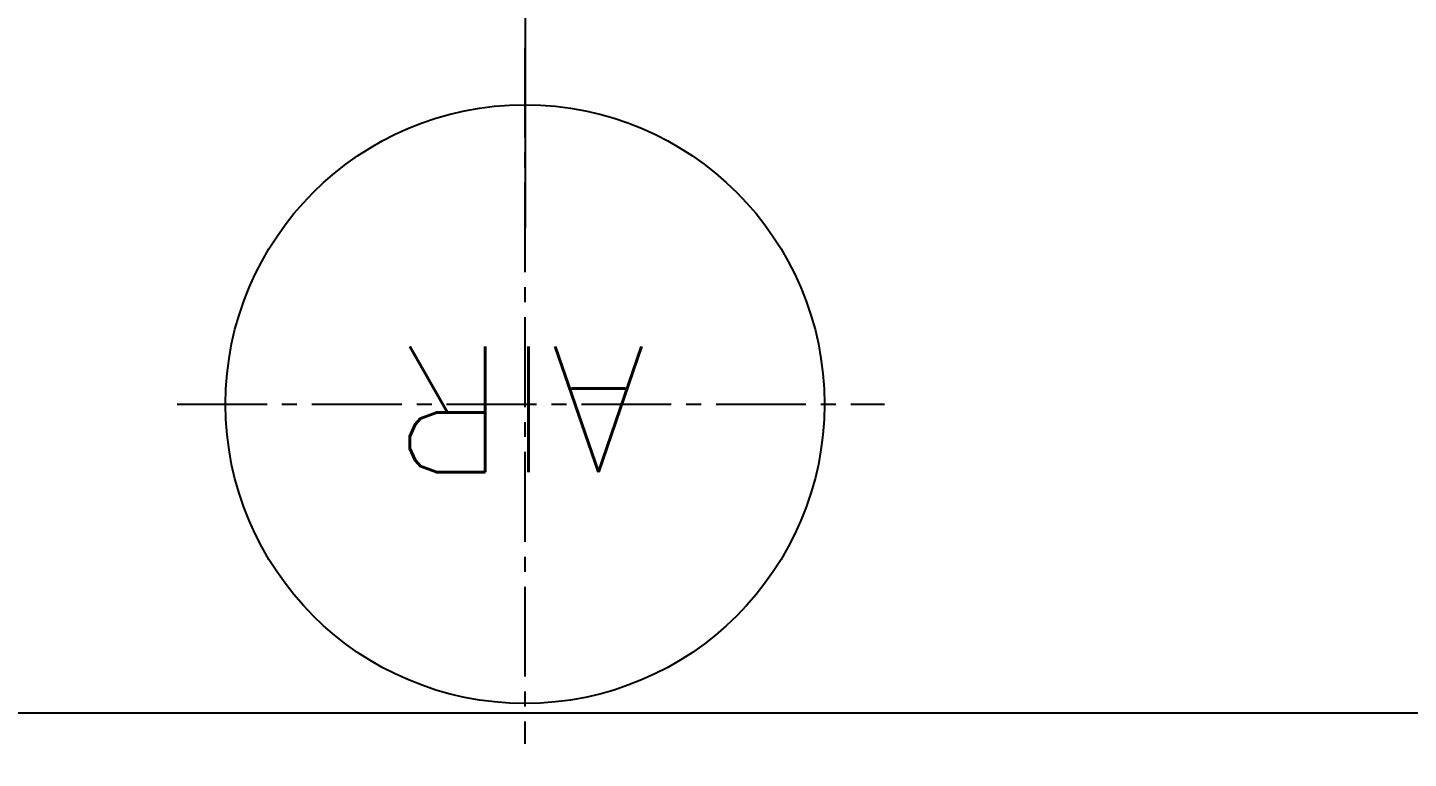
# Model space of a CAD drawing. Header units: millimetres. Extents: x 10462777 to 22643323, y 453826 to 1389191.
# Drawn here: x 11298510 to 11300816, y 592602 to 593823 of the extents above; entities that cross this region are included whole.
import ezdxf
from ezdxf.enums import TextEntityAlignment as Align

# ---------------------------------------------------------------- set-up
doc = ezdxf.new("R2010")
doc.units = ezdxf.units.MM
doc.header["$LTSCALE"] = 200
doc.header["$MEASUREMENT"] = 0
doc.header["$PDMODE"] = 35
doc.header["$PDSIZE"] = -5
doc.linetypes.add('CENTER', pattern=[2, 1.25, -0.25, 0.25, -0.25])
doc.linetypes.add('CENTER2', pattern=[1.125, 0.75, -0.125, 0.125, -0.125])
doc.layers.get('0').update_dxf_attribs({"linetype": 'CONTINUOUS'})
doc.layers.get('DEFPOINTS').update_dxf_attribs({"linetype": 'CONTINUOUS'})
doc.layers.add('1', color=1, linetype='CENTER')
doc.layers.add('TEXT', color=7, linetype='CONTINUOUS')
doc.layers.add('AM_5', color=3, linetype='CONTINUOUS', lineweight=15)
doc.styles.add('굴림', font='txt.shx ', dxfattribs={"bigfont": ' whgtxt.shx'})
doc.styles.add('새굴림', font='txt.shx ', dxfattribs={"height": 5, "bigfont": ' whgtxt.shx'})
doc.dimstyles.new('200$0', dxfattribs={"dimscale": 200, "dimtxt": 7, "dimasz": 1, "dimexe": 2, "dimexo": 2, "dimgap": 1, "dimtad": 1, "dimdec": 0, "dimdsep": 46, "dimlunit": 6, "dimtxsty": '굴림', "dimblk": 'DIMDOT', "dimcen": 1, "dimclrd": 4, "dimclre": 4, "dimclrt": 4, "dimadec": 0, "dimazin": 0, "dimtfac": 1, "dimtdec": 0, "dimtmove": 2, "dimatfit": 3, "dimldrblk": 'DIMDOT', "dimfxl": 1, "dimtolj": 1, "dimtzin": 0, "dimlwd": -1, "dimarcsym": 0})

# ---------------------------------------------------------------- blocks, each defined once
blk = doc.blocks.new('A$C33FF487E')
at = {"ltscale": 10}
blk.add_circle((500, 500), 500, dxfattribs=at)
at = {"layer": 'TEXT', "lineweight": -3, "style": '새굴림'}
blk.add_text('AIR', height=210, dxfattribs=at).set_placement((507.9, 508.9), align=Align.MIDDLE_CENTER)
blk = doc.blocks.new('A$C0AF778BD')
at = {"layer": '1', "color": 1, "linetype": 'CENTER2'}
for p, q in [((600.4, 0, 0), (600.4, 1162.6, 0)), ((1181.2, 595.1, 0), (0, 595.1, 0))]:
    blk.add_line(p, q, dxfattribs=at)
at = {"ltscale": 10}
blk.add_blockref('A$C33FF487E', (100.4, 95.1, 0), dxfattribs=at)
blk = doc.blocks.new('DIMDOT')
at = {"color": 4}
blk.add_line((-2, 0), (2, 0), dxfattribs=at)
at = {"color": 7}
for radius in [0.5, 0.25]:
    blk.add_circle((0, 0), radius, dxfattribs=at)
blk = doc.blocks.new('*D434')
at = {"layer": 'AM_5', "color": 4, "linetype": 'ByBlock', "lineweight": -2, "transparency": 16777216}
for p, q in [((11295281.3, 593692.4), (11295281.3, 592642.6)), ((11297573.8, 593448.5), (11297573.8, 592642.6))]:
    blk.add_line(p, q, dxfattribs=at)
at = {"layer": 'AM_5', "color": 4, "linetype": 'ByBlock', "transparency": 16777216}
blk.add_line((11297373.8, 593042.6), (11295481.3, 593042.6), dxfattribs=at)
at = {"layer": 'DEFPOINTS', "color": 0, "transparency": 16777216}
for p in [(11295281.3, 594092.4), (11297573.8, 593848.5), (11295281.3, 593042.6)]:
    blk.add_point(p, dxfattribs=at)
at = {"layer": 'AM_5', "color": 4, "transparency": 16777216, "xscale": 200, "yscale": 200, "zscale": 200, "rotation": 180}
blk.add_blockref('DIMDOT', (11295281.3, 593042.6), dxfattribs=at)
at = {"layer": 'AM_5', "color": 4, "transparency": 16777216, "xscale": 200, "yscale": 200, "zscale": 200}
blk.add_blockref('DIMDOT', (11297573.8, 593042.6), dxfattribs=at)
at = {"layer": 'AM_5', "color": 4, "transparency": 16777216, "insert": (11296427.5, 589892.6), "char_height": 1400, "attachment_point": 5, "style": '굴림', "bg_fill": 3, "box_fill_scale": 1.25, "bg_fill_color": 256, "bg_fill_true_color": 13158600, "bg_fill_transparency": 0}
blk.add_mtext('\\A1;2,292', dxfattribs=at)

msp = doc.modelspace()

# ---------------------------------------------------------------- linework, layer by layer
at = {"ltscale": 10}
msp.add_line((11265928.43741, 592678.10293), (11313181.32522, 592678.10293), dxfattribs=at)
at = {"layer": '1', "color": 152, "linetype": 'Continuous'}
msp.add_line((11299340.78353, 593868.05963, 0), (11299340.78353, 593488.15724, 0), dxfattribs=at)

# ---------------------------------------------------------------- block references
at = {"ltscale": 10, "rotation": 180}
msp.add_blockref('A$C0AF778BD', (11299941.17715, 593789.00462, -0.00001), dxfattribs=at)

# ---------------------------------------------------------------- next in the draw order: dimensions: what is measured, and where the dimension line sits
at = {"layer": 'AM_5'}
dim = msp.add_linear_dim(base=(11295281.32522, 593042.64769), p1=(11297573.75848, 593848.46177), p2=(11295281.32522, 594092.38492), angle=0, dimstyle='200$0', override={"dimpost": '', "dimfxl": 2, "dimtfill": 1, "dimarcsym": 1}, dxfattribs=at)
dim.commit()
dim.dimension.update_dxf_attribs({"geometry": '*D434', "text_midpoint": (11296427.54185, 589892.64769)})

doc.saveas('drawing.dxf')
